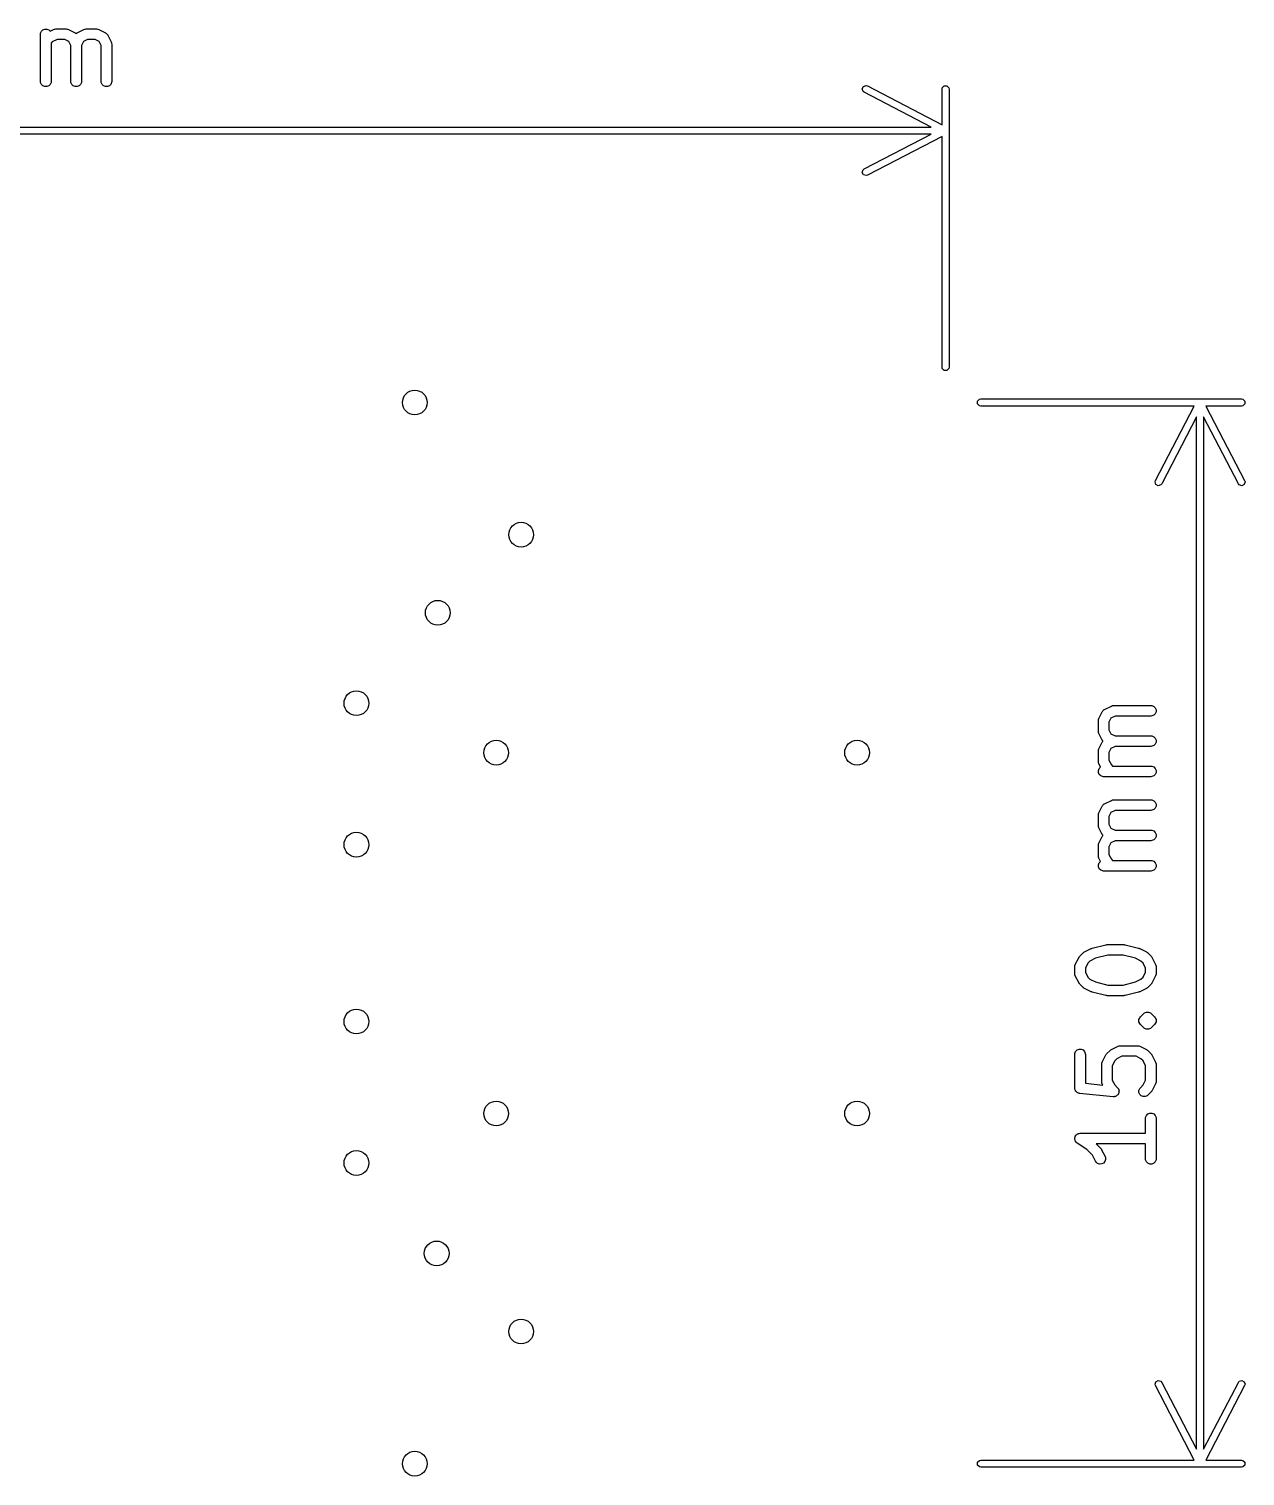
# Model space of a CAD drawing. Extents: x 0 to 1.35, y -0.01 to 0.81.
# Drawn here: x 0.671 to 1.348, y -0.007 to 0.798 of the extents above; entities that cross this region are included whole.
import ezdxf

# ---------------------------------------------------------------- set-up
doc = ezdxf.new("R2010")
doc.units = 0
doc.header["$MEASUREMENT"] = 0
doc.layers.add('BLACK', color=7, linetype='CONTINUOUS')

msp = doc.modelspace()

# ---------------------------------------------------------------- linework, layer by layer
at = {"layer": 'BLACK', "linetype": 'CONTINUOUS'}
for p, q in [((0.67808, 0.79715), (0.6789, 0.79796)), ((0.6789, 0.79796), (0.67996, 0.7984)), ((0.67996, 0.7984), (0.68112, 0.7984)), ((0.68112, 0.7984), (0.68218, 0.79796)), ((0.68218, 0.79796), (0.68294, 0.7972)), ((0.68294, 0.7972), (0.68484, 0.79815)), ((0.68484, 0.79815), (0.68538, 0.79835)), ((0.68538, 0.79835), (0.68549, 0.79836)), ((0.68549, 0.79836), (0.68559, 0.7984)), ((0.68559, 0.7984), (0.68616, 0.79846)), ((0.68616, 0.79846), (0.69179, 0.79846)), ((0.69179, 0.79846), (0.69236, 0.7984)), ((0.69236, 0.7984), (0.69246, 0.79836)), ((0.69246, 0.79836), (0.69257, 0.79835)), ((0.69257, 0.79835), (0.69311, 0.79815)), ((0.69311, 0.79815), (0.69686, 0.79627)), ((0.69797, 0.79627), (0.70172, 0.79815)), ((0.70172, 0.79815), (0.70226, 0.79835)), ((0.70226, 0.79835), (0.70236, 0.79836)), ((0.70236, 0.79836), (0.70246, 0.7984)), ((0.70246, 0.7984), (0.70304, 0.79846)), ((0.70304, 0.79846), (0.70866, 0.79846)), ((0.70866, 0.79846), (0.70924, 0.7984)), ((0.70924, 0.7984), (0.70934, 0.79836)), ((0.70934, 0.79836), (0.70944, 0.79835)), ((0.70944, 0.79835), (0.70998, 0.79815)), ((0.70998, 0.79815), (0.71373, 0.79627)), ((0.67759, 0.79551), (0.67764, 0.79608)), ((0.67759, 0.76926), (0.67759, 0.79551)), ((0.67764, 0.79608), (0.67808, 0.79715)), ((0.68416, 0.7912), (0.68349, 0.79053)), ((0.68349, 0.79053), (0.68349, 0.76926)), ((0.68686, 0.79255), (0.68416, 0.7912)), ((0.69109, 0.79255), (0.68686, 0.79255)), ((0.69334, 0.79143), (0.69109, 0.79255)), ((0.69446, 0.78918), (0.69334, 0.79143)), ((0.69686, 0.79627), (0.69695, 0.79621)), ((0.69695, 0.79621), (0.697, 0.7962)), ((0.697, 0.7962), (0.69706, 0.79615)), ((0.69706, 0.79615), (0.69735, 0.79596)), ((0.69735, 0.79596), (0.69741, 0.79589)), ((0.69741, 0.79589), (0.69748, 0.79596)), ((0.69748, 0.79596), (0.69777, 0.79615)), ((0.69777, 0.79615), (0.69783, 0.7962)), ((0.69783, 0.7962), (0.69787, 0.79621)), ((0.69787, 0.79621), (0.69797, 0.79627)), ((0.70149, 0.79143), (0.70037, 0.78918)), ((0.70373, 0.79255), (0.70149, 0.79143)), ((0.70796, 0.79255), (0.70373, 0.79255)), ((0.71021, 0.79143), (0.70796, 0.79255)), ((0.71133, 0.78918), (0.71021, 0.79143)), ((0.71373, 0.79627), (0.71383, 0.79621)), ((0.71383, 0.79621), (0.71387, 0.7962)), ((0.71387, 0.7962), (0.71393, 0.79615)), ((0.71393, 0.79615), (0.71422, 0.79596)), ((0.71422, 0.79596), (0.71446, 0.79568)), ((0.71446, 0.79568), (0.71474, 0.79544)), ((0.71474, 0.79544), (0.71493, 0.79515)), ((0.71493, 0.79515), (0.71498, 0.79509)), ((0.71498, 0.79509), (0.71499, 0.79505)), ((0.71499, 0.79505), (0.71505, 0.79495)), ((0.71505, 0.79495), (0.71693, 0.7912)), ((0.71693, 0.7912), (0.71713, 0.79066)), ((0.71713, 0.79066), (0.71714, 0.79056)), ((0.71714, 0.79056), (0.71718, 0.79046)), ((0.71718, 0.79046), (0.71724, 0.78988)), ((0.71724, 0.78988), (0.71724, 0.76926)), ((0.69446, 0.76926), (0.69446, 0.78918)), ((0.70037, 0.78918), (0.70037, 0.76926)), ((0.71133, 0.76926), (0.71133, 0.78918)), ((0.67764, 0.76868), (0.67759, 0.76926)), ((0.67808, 0.76762), (0.67764, 0.76868)), ((0.6789, 0.7668), (0.67808, 0.76762)), ((0.67996, 0.76636), (0.6789, 0.7668)), ((0.68112, 0.76636), (0.67996, 0.76636)), ((0.68218, 0.7668), (0.68112, 0.76636)), ((0.683, 0.76762), (0.68218, 0.7668)), ((0.68344, 0.76868), (0.683, 0.76762)), ((0.68349, 0.76926), (0.68344, 0.76868)), ((0.69452, 0.76868), (0.69446, 0.76926)), ((0.69496, 0.76762), (0.69452, 0.76868)), ((0.69577, 0.7668), (0.69496, 0.76762)), ((0.69684, 0.76636), (0.69577, 0.7668)), ((0.69799, 0.76636), (0.69684, 0.76636)), ((0.69905, 0.7668), (0.69799, 0.76636)), ((0.69987, 0.76762), (0.69905, 0.7668)), ((0.70031, 0.76868), (0.69987, 0.76762)), ((0.70037, 0.76926), (0.70031, 0.76868)), ((0.71139, 0.76868), (0.71133, 0.76926)), ((0.71183, 0.76762), (0.71139, 0.76868)), ((0.71265, 0.7668), (0.71183, 0.76762)), ((0.71371, 0.76636), (0.71265, 0.7668)), ((0.71486, 0.76636), (0.71371, 0.76636)), ((0.71593, 0.7668), (0.71486, 0.76636)), ((0.71674, 0.76762), (0.71593, 0.7668)), ((0.71718, 0.76868), (0.71674, 0.76762)), ((0.71724, 0.76926), (0.71718, 0.76868)), ((1.13479, 0.76515), (1.13549, 0.76649)), ((1.13524, 0.76371), (1.13479, 0.76515)), ((1.13549, 0.76649), (1.13692, 0.76694)), ((1.13692, 0.76694), (1.13766, 0.76672)), ((1.13766, 0.76672), (1.17913, 0.74513)), ((1.17913, 0.76498), (1.17928, 0.76573)), ((1.17928, 0.76573), (1.18035, 0.7668)), ((1.18035, 0.7668), (1.18186, 0.7668)), ((1.18186, 0.7668), (1.18292, 0.76573)), ((1.18292, 0.76573), (1.18307, 0.76498)), ((1.13584, 0.76323), (1.13524, 0.76371)), ((1.17306, 0.74386), (1.13584, 0.76323)), ((1.17913, 0.74513), (1.17913, 0.76498)), ((1.18307, 0.76498), (1.18307, 0.61024)), ((0.00804, 0.74386), (1.17306, 0.74386)), ((1.17306, 0.73992), (0.00804, 0.73992)), ((1.13584, 0.72055), (1.17306, 0.73992)), ((1.17913, 0.73865), (1.13766, 0.71706)), ((1.17913, 0.61024), (1.17913, 0.73865)), ((1.13479, 0.71863), (1.13524, 0.72007)), ((1.13549, 0.71729), (1.13479, 0.71863)), ((1.13524, 0.72007), (1.13584, 0.72055)), ((1.13692, 0.71684), (1.13549, 0.71729)), ((1.13766, 0.71706), (1.13692, 0.71684)), ((1.17928, 0.60948), (1.17913, 0.61024)), ((1.18035, 0.60842), (1.17928, 0.60948)), ((1.18186, 0.60842), (1.18035, 0.60842)), ((1.18292, 0.60948), (1.18186, 0.60842)), ((1.18307, 0.61024), (1.18292, 0.60948)), ((1.19897, 0.5913), (1.20003, 0.59237)), ((1.19897, 0.5898), (1.19897, 0.5913)), ((1.20003, 0.58873), (1.19897, 0.5898)), ((1.20003, 0.59237), (1.20079, 0.59252)), ((1.20079, 0.58858), (1.20003, 0.58873)), ((1.20079, 0.59252), (1.34576, 0.59252)), ((1.31943, 0.58858), (1.20079, 0.58858)), ((1.29784, 0.54711), (1.31943, 0.58858)), ((1.34576, 0.58858), (1.32592, 0.58858)), ((1.32592, 0.58858), (1.34751, 0.54711)), ((1.34576, 0.59252), (1.34652, 0.59237)), ((1.34652, 0.58873), (1.34576, 0.58858)), ((1.34652, 0.59237), (1.34758, 0.5913)), ((1.34758, 0.5898), (1.34652, 0.58873)), ((1.34758, 0.5913), (1.34758, 0.5898)), ((1.32071, 0.58251), (1.30134, 0.54529)), ((1.32071, 0.00804), (1.32071, 0.58251)), ((1.34402, 0.54529), (1.32465, 0.58251)), ((1.32465, 0.58251), (1.32465, 0.00804)), ((1.29763, 0.54637), (1.29784, 0.54711)), ((1.29808, 0.54494), (1.29763, 0.54637)), ((1.29942, 0.54424), (1.29808, 0.54494)), ((1.30086, 0.54469), (1.29942, 0.54424)), ((1.30134, 0.54529), (1.30086, 0.54469)), ((1.3445, 0.54469), (1.34402, 0.54529)), ((1.34594, 0.54424), (1.3445, 0.54469)), ((1.34727, 0.54494), (1.34594, 0.54424)), ((1.34773, 0.54637), (1.34727, 0.54494)), ((1.34751, 0.54711), (1.34773, 0.54637)), ((1.26842, 0.41865), (1.2686, 0.41895)), ((1.2686, 0.41895), (1.26888, 0.41919)), ((1.26888, 0.41919), (1.26913, 0.41947)), ((1.26913, 0.41947), (1.26942, 0.41965)), ((1.26942, 0.41965), (1.26947, 0.4197)), ((1.26947, 0.4197), (1.26952, 0.41972)), ((1.26952, 0.41972), (1.26962, 0.41978)), ((1.26962, 0.41978), (1.27336, 0.42165)), ((1.27336, 0.42165), (1.27391, 0.42186)), ((1.27391, 0.42186), (1.27401, 0.42187)), ((1.27401, 0.42187), (1.27411, 0.42191)), ((1.27411, 0.42191), (1.27469, 0.42196)), ((1.27469, 0.42196), (1.29531, 0.42196)), ((1.29531, 0.42196), (1.29588, 0.42191)), ((1.29588, 0.42191), (1.29695, 0.42147)), ((1.29695, 0.42147), (1.29776, 0.42065)), ((1.29776, 0.42065), (1.2982, 0.41959)), ((1.2982, 0.41959), (1.2982, 0.41843)), ((1.26611, 0.41339), (1.26617, 0.41396)), ((1.26611, 0.40776), (1.26611, 0.41339)), ((1.26617, 0.41396), (1.26621, 0.41406)), ((1.26621, 0.41417), (1.26642, 0.41471)), ((1.26621, 0.41406), (1.26621, 0.41417)), ((1.26642, 0.41471), (1.26829, 0.41846)), ((1.26829, 0.41846), (1.26836, 0.41855)), ((1.26836, 0.41855), (1.26837, 0.4186)), ((1.26837, 0.4186), (1.26842, 0.41865)), ((1.27314, 0.41493), (1.27201, 0.41269)), ((1.27201, 0.41269), (1.27201, 0.40846)), ((1.27538, 0.41606), (1.27314, 0.41493)), ((1.29531, 0.41606), (1.27538, 0.41606)), ((1.29588, 0.41611), (1.29531, 0.41606)), ((1.29695, 0.41656), (1.29588, 0.41611)), ((1.29776, 0.41737), (1.29695, 0.41656)), ((1.2982, 0.41843), (1.29776, 0.41737)), ((1.26617, 0.40719), (1.26611, 0.40776)), ((1.26621, 0.40709), (1.26617, 0.40719)), ((1.26621, 0.40698), (1.26621, 0.40709)), ((1.26642, 0.40644), (1.26621, 0.40698)), ((1.26829, 0.40269), (1.26642, 0.40644)), ((1.26836, 0.4026), (1.26829, 0.40269)), ((1.27201, 0.40846), (1.27314, 0.40621)), ((1.27314, 0.40621), (1.27538, 0.40509)), ((1.27538, 0.40509), (1.29531, 0.40509)), ((1.29531, 0.40509), (1.29588, 0.40503)), ((1.29588, 0.40503), (1.29695, 0.40459)), ((1.29695, 0.40459), (1.29776, 0.40378)), ((1.29776, 0.40378), (1.2982, 0.40271)), ((1.2982, 0.40271), (1.2982, 0.40156)), ((1.26611, 0.39651), (1.26617, 0.39709)), ((1.26611, 0.39089), (1.26611, 0.39651)), ((1.26617, 0.39709), (1.26621, 0.39719)), ((1.26621, 0.39729), (1.26642, 0.39783)), ((1.26621, 0.39719), (1.26621, 0.39729)), ((1.26642, 0.39783), (1.26829, 0.40158)), ((1.26829, 0.40158), (1.26836, 0.40168)), ((1.26837, 0.40255), (1.26836, 0.4026)), ((1.26836, 0.40168), (1.26837, 0.40172)), ((1.26842, 0.40249), (1.26837, 0.40255)), ((1.26837, 0.40172), (1.26842, 0.40178)), ((1.2686, 0.4022), (1.26842, 0.40249)), ((1.26842, 0.40178), (1.2686, 0.40207)), ((1.26868, 0.40214), (1.2686, 0.4022)), ((1.2686, 0.40207), (1.26868, 0.40214)), ((1.27314, 0.39806), (1.27201, 0.39582)), ((1.27201, 0.39582), (1.27201, 0.39159)), ((1.27538, 0.39918), (1.27314, 0.39806)), ((1.29531, 0.39918), (1.27538, 0.39918)), ((1.29588, 0.39924), (1.29531, 0.39918)), ((1.29695, 0.39968), (1.29588, 0.39924)), ((1.29776, 0.4005), (1.29695, 0.39968)), ((1.2982, 0.40156), (1.29776, 0.4005)), ((1.26617, 0.39031), (1.26611, 0.39089)), ((1.26621, 0.39021), (1.26617, 0.39031)), ((1.26617, 0.38584), (1.26661, 0.3869)), ((1.26621, 0.39011), (1.26621, 0.39021)), ((1.26642, 0.38957), (1.26621, 0.39011)), ((1.26737, 0.38767), (1.26642, 0.38957)), ((1.26661, 0.3869), (1.26737, 0.38767)), ((1.27201, 0.39159), (1.27336, 0.38889)), ((1.27336, 0.38889), (1.27403, 0.38822)), ((1.27403, 0.38822), (1.29531, 0.38822)), ((1.29531, 0.38822), (1.29588, 0.38816)), ((1.29588, 0.38816), (1.29695, 0.38772)), ((1.29695, 0.38772), (1.29776, 0.3869)), ((1.29776, 0.3869), (1.2982, 0.38584)), ((1.26617, 0.38469), (1.26617, 0.38584)), ((1.26661, 0.38362), (1.26617, 0.38469)), ((1.26742, 0.38281), (1.26661, 0.38362)), ((1.26849, 0.38237), (1.26742, 0.38281)), ((1.26906, 0.38231), (1.26849, 0.38237)), ((1.29531, 0.38231), (1.26906, 0.38231)), ((1.29588, 0.38237), (1.29531, 0.38231)), ((1.29695, 0.38281), (1.29588, 0.38237)), ((1.29776, 0.38362), (1.29695, 0.38281)), ((1.2982, 0.38469), (1.29776, 0.38362)), ((1.2982, 0.38584), (1.2982, 0.38469)), ((1.26642, 0.36221), (1.26829, 0.36596)), ((1.26829, 0.36596), (1.26836, 0.36606)), ((1.26836, 0.36606), (1.26837, 0.3661)), ((1.26837, 0.3661), (1.26842, 0.36616)), ((1.26842, 0.36616), (1.2686, 0.36645)), ((1.2686, 0.36645), (1.26888, 0.36669)), ((1.26888, 0.36669), (1.26913, 0.36697)), ((1.26913, 0.36697), (1.26942, 0.36716)), ((1.26942, 0.36716), (1.26947, 0.36721)), ((1.26947, 0.36721), (1.26952, 0.36722)), ((1.26952, 0.36722), (1.26962, 0.36728)), ((1.26962, 0.36728), (1.27336, 0.36916)), ((1.27314, 0.36244), (1.27201, 0.3602)), ((1.27538, 0.36356), (1.27314, 0.36244)), ((1.27336, 0.36916), (1.27391, 0.36936)), ((1.27391, 0.36936), (1.27401, 0.36937)), ((1.27401, 0.36937), (1.27411, 0.36941)), ((1.27411, 0.36941), (1.27469, 0.36947)), ((1.27469, 0.36947), (1.29531, 0.36947)), ((1.29531, 0.36356), (1.27538, 0.36356)), ((1.29531, 0.36947), (1.29588, 0.36941)), ((1.29588, 0.36362), (1.29531, 0.36356)), ((1.29588, 0.36941), (1.29695, 0.36897)), ((1.29695, 0.36406), (1.29588, 0.36362)), ((1.29695, 0.36897), (1.29776, 0.36816)), ((1.29776, 0.36488), (1.29695, 0.36406)), ((1.29776, 0.36816), (1.2982, 0.36709)), ((1.2982, 0.36594), (1.29776, 0.36488)), ((1.2982, 0.36709), (1.2982, 0.36594)), ((1.26611, 0.36089), (1.26617, 0.36147)), ((1.26611, 0.35527), (1.26611, 0.36089)), ((1.26617, 0.35469), (1.26611, 0.35527)), ((1.26617, 0.36147), (1.26621, 0.36157)), ((1.26621, 0.35459), (1.26617, 0.35469)), ((1.26621, 0.36167), (1.26642, 0.36221)), ((1.26621, 0.36157), (1.26621, 0.36167)), ((1.26621, 0.35449), (1.26621, 0.35459)), ((1.26642, 0.35395), (1.26621, 0.35449)), ((1.27201, 0.3602), (1.27201, 0.35597)), ((1.27201, 0.35597), (1.27314, 0.35372)), ((1.26829, 0.3502), (1.26642, 0.35395)), ((1.26642, 0.34534), (1.26829, 0.34909)), ((1.26836, 0.3501), (1.26829, 0.3502)), ((1.26829, 0.34909), (1.26836, 0.34919)), ((1.26837, 0.35006), (1.26836, 0.3501)), ((1.26836, 0.34919), (1.26837, 0.34923)), ((1.26842, 0.35), (1.26837, 0.35006)), ((1.26837, 0.34923), (1.26842, 0.34929)), ((1.2686, 0.34971), (1.26842, 0.35)), ((1.26842, 0.34929), (1.2686, 0.34958)), ((1.26868, 0.34964), (1.2686, 0.34971)), ((1.2686, 0.34958), (1.26868, 0.34964)), ((1.27314, 0.35372), (1.27538, 0.3526)), ((1.27538, 0.34669), (1.27314, 0.34557)), ((1.27538, 0.3526), (1.29531, 0.3526)), ((1.29531, 0.34669), (1.27538, 0.34669)), ((1.29531, 0.3526), (1.29588, 0.35254)), ((1.29588, 0.34675), (1.29531, 0.34669)), ((1.29588, 0.35254), (1.29695, 0.3521)), ((1.29695, 0.34719), (1.29588, 0.34675)), ((1.29695, 0.3521), (1.29776, 0.35128)), ((1.29776, 0.348), (1.29695, 0.34719)), ((1.29776, 0.35128), (1.2982, 0.35022)), ((1.2982, 0.34907), (1.29776, 0.348)), ((1.2982, 0.35022), (1.2982, 0.34907)), ((1.26611, 0.34402), (1.26617, 0.3446)), ((1.26611, 0.3384), (1.26611, 0.34402)), ((1.26617, 0.33782), (1.26611, 0.3384)), ((1.26617, 0.3446), (1.26621, 0.34469)), ((1.26621, 0.3448), (1.26642, 0.34534)), ((1.26621, 0.34469), (1.26621, 0.3448)), ((1.27314, 0.34557), (1.27201, 0.34332)), ((1.27201, 0.34332), (1.27201, 0.33909)), ((1.27201, 0.33909), (1.27336, 0.33639)), ((1.26621, 0.33772), (1.26617, 0.33782)), ((1.26617, 0.33335), (1.26661, 0.33441)), ((1.26617, 0.33219), (1.26617, 0.33335)), ((1.26661, 0.33113), (1.26617, 0.33219)), ((1.26621, 0.33762), (1.26621, 0.33772)), ((1.26642, 0.33707), (1.26621, 0.33762)), ((1.26737, 0.33518), (1.26642, 0.33707)), ((1.26661, 0.33441), (1.26737, 0.33518)), ((1.26742, 0.33032), (1.26661, 0.33113)), ((1.26849, 0.32987), (1.26742, 0.33032)), ((1.27336, 0.33639), (1.27403, 0.33572)), ((1.27403, 0.33572), (1.29531, 0.33572)), ((1.29531, 0.33572), (1.29588, 0.33567)), ((1.29588, 0.33567), (1.29695, 0.33523)), ((1.29695, 0.33032), (1.29588, 0.32987)), ((1.29695, 0.33523), (1.29776, 0.33441)), ((1.29776, 0.33113), (1.29695, 0.33032)), ((1.29776, 0.33441), (1.2982, 0.33335)), ((1.2982, 0.33219), (1.29776, 0.33113)), ((1.2982, 0.33335), (1.2982, 0.33219)), ((1.26906, 0.32982), (1.26849, 0.32987)), ((1.29531, 0.32982), (1.26906, 0.32982)), ((1.29588, 0.32987), (1.29531, 0.32982)), ((1.25533, 0.28185), (1.25536, 0.28192)), ((1.25536, 0.28192), (1.25542, 0.282)), ((1.25542, 0.282), (1.25548, 0.28209)), ((1.25548, 0.28209), (1.25554, 0.28214)), ((1.25554, 0.28214), (1.25572, 0.28237)), ((1.25572, 0.28237), (1.2576, 0.28424)), ((1.2576, 0.28424), (1.25783, 0.28443)), ((1.25783, 0.28443), (1.25788, 0.28448)), ((1.25788, 0.28448), (1.25797, 0.28454)), ((1.25797, 0.28454), (1.25805, 0.28461)), ((1.25805, 0.28461), (1.25812, 0.28464)), ((1.25812, 0.28464), (1.25837, 0.28479)), ((1.25837, 0.28479), (1.26212, 0.28667)), ((1.26212, 0.28667), (1.26216, 0.28668)), ((1.26216, 0.28668), (1.26218, 0.2867)), ((1.26218, 0.2867), (1.26242, 0.28678)), ((1.26242, 0.28678), (1.26266, 0.28687)), ((1.26266, 0.28687), (1.26268, 0.28688)), ((1.26268, 0.28688), (1.26272, 0.28689)), ((1.26272, 0.28689), (1.27022, 0.28877)), ((1.2713, 0.28295), (1.26447, 0.28124)), ((1.27022, 0.28877), (1.27032, 0.28878)), ((1.27032, 0.28878), (1.27036, 0.2888)), ((1.27036, 0.2888), (1.27058, 0.28882)), ((1.27058, 0.28882), (1.27079, 0.28885)), ((1.27079, 0.28885), (1.27084, 0.28884)), ((1.27084, 0.28884), (1.27094, 0.28885)), ((1.27094, 0.28885), (1.28031, 0.28885)), ((1.27995, 0.28295), (1.2713, 0.28295)), ((1.28678, 0.28124), (1.27995, 0.28295)), ((1.28031, 0.28885), (1.28041, 0.28884)), ((1.28041, 0.28884), (1.28045, 0.28885)), ((1.28045, 0.28885), (1.28067, 0.28882)), ((1.28067, 0.28882), (1.28089, 0.2888)), ((1.28089, 0.2888), (1.28093, 0.28878)), ((1.28093, 0.28878), (1.28103, 0.28877)), ((1.28103, 0.28877), (1.28852, 0.28689)), ((1.28852, 0.28689), (1.28857, 0.28688)), ((1.28857, 0.28688), (1.28859, 0.28687)), ((1.28859, 0.28687), (1.28883, 0.28678)), ((1.28883, 0.28678), (1.28907, 0.2867)), ((1.28907, 0.2867), (1.28909, 0.28668)), ((1.28909, 0.28668), (1.28913, 0.28667)), ((1.28913, 0.28667), (1.29288, 0.28479)), ((1.29288, 0.28479), (1.29313, 0.28464)), ((1.29313, 0.28464), (1.2932, 0.28461)), ((1.2932, 0.28461), (1.29328, 0.28454)), ((1.29328, 0.28454), (1.29337, 0.28448)), ((1.29337, 0.28448), (1.29342, 0.28443)), ((1.29342, 0.28443), (1.29365, 0.28424)), ((1.29365, 0.28424), (1.29552, 0.28237)), ((1.29552, 0.28237), (1.29571, 0.28214)), ((1.29571, 0.28214), (1.29577, 0.28209)), ((1.29577, 0.28209), (1.29582, 0.282)), ((1.29582, 0.282), (1.29589, 0.28192)), ((1.29589, 0.28192), (1.29592, 0.28185)), ((1.25299, 0.27653), (1.25304, 0.2771)), ((1.25299, 0.27278), (1.25299, 0.27653)), ((1.25304, 0.2771), (1.25308, 0.2772)), ((1.25308, 0.2772), (1.25309, 0.27731)), ((1.25309, 0.27731), (1.2533, 0.27785)), ((1.2533, 0.27785), (1.25517, 0.2816)), ((1.25517, 0.2816), (1.25533, 0.28185)), ((1.26024, 0.27853), (1.25889, 0.27583)), ((1.25889, 0.27583), (1.25889, 0.27348)), ((1.26144, 0.27973), (1.26024, 0.27853)), ((1.26447, 0.28124), (1.26144, 0.27973)), ((1.28981, 0.27973), (1.28678, 0.28124)), ((1.29101, 0.27853), (1.28981, 0.27973)), ((1.29236, 0.27583), (1.29101, 0.27853)), ((1.29236, 0.27348), (1.29236, 0.27583)), ((1.29592, 0.28185), (1.29607, 0.2816)), ((1.29607, 0.2816), (1.29795, 0.27785)), ((1.29795, 0.27785), (1.29816, 0.27731)), ((1.29816, 0.27731), (1.29816, 0.2772)), ((1.29816, 0.2772), (1.2982, 0.2771)), ((1.2982, 0.2771), (1.29826, 0.27653)), ((1.29826, 0.27653), (1.29826, 0.27278)), ((1.25304, 0.2722), (1.25299, 0.27278)), ((1.25308, 0.2721), (1.25304, 0.2722)), ((1.25309, 0.272), (1.25308, 0.2721)), ((1.2533, 0.27146), (1.25309, 0.272)), ((1.25517, 0.26771), (1.2533, 0.27146)), ((1.25533, 0.26746), (1.25517, 0.26771)), ((1.25536, 0.26739), (1.25533, 0.26746)), ((1.25542, 0.26731), (1.25536, 0.26739)), ((1.25548, 0.26722), (1.25542, 0.26731)), ((1.25554, 0.26717), (1.25548, 0.26722)), ((1.25572, 0.26694), (1.25554, 0.26717)), ((1.2576, 0.26507), (1.25572, 0.26694)), ((1.25889, 0.27348), (1.26024, 0.27078)), ((1.26024, 0.27078), (1.26144, 0.26958)), ((1.26144, 0.26958), (1.26447, 0.26807)), ((1.26447, 0.26807), (1.2713, 0.26636)), ((1.2713, 0.26636), (1.27995, 0.26636)), ((1.27995, 0.26636), (1.28678, 0.26807)), ((1.28678, 0.26807), (1.28981, 0.26958)), ((1.28981, 0.26958), (1.29101, 0.27078)), ((1.29101, 0.27078), (1.29236, 0.27348)), ((1.29552, 0.26694), (1.29365, 0.26507)), ((1.29571, 0.26717), (1.29552, 0.26694)), ((1.29577, 0.26722), (1.29571, 0.26717)), ((1.29582, 0.26731), (1.29577, 0.26722)), ((1.29589, 0.26739), (1.29582, 0.26731)), ((1.29592, 0.26746), (1.29589, 0.26739)), ((1.29607, 0.26771), (1.29592, 0.26746)), ((1.29795, 0.27146), (1.29607, 0.26771)), ((1.29816, 0.272), (1.29795, 0.27146)), ((1.2982, 0.2722), (1.29816, 0.2721)), ((1.29816, 0.2721), (1.29816, 0.272)), ((1.29826, 0.27278), (1.2982, 0.2722)), ((1.25783, 0.26488), (1.2576, 0.26507)), ((1.25788, 0.26482), (1.25783, 0.26488)), ((1.25797, 0.26477), (1.25788, 0.26482)), ((1.25805, 0.2647), (1.25797, 0.26477)), ((1.25812, 0.26467), (1.25805, 0.2647)), ((1.25837, 0.26451), (1.25812, 0.26467)), ((1.26212, 0.26264), (1.25837, 0.26451)), ((1.26216, 0.26262), (1.26212, 0.26264)), ((1.26218, 0.26261), (1.26216, 0.26262)), ((1.26242, 0.26252), (1.26218, 0.26261)), ((1.26266, 0.26243), (1.26242, 0.26252)), ((1.26268, 0.26243), (1.26266, 0.26243)), ((1.26272, 0.26241), (1.26268, 0.26243)), ((1.27022, 0.26054), (1.26272, 0.26241)), ((1.27032, 0.26053), (1.27022, 0.26054)), ((1.27036, 0.26051), (1.27032, 0.26053)), ((1.27058, 0.26049), (1.27036, 0.26051)), ((1.27079, 0.26046), (1.27058, 0.26049)), ((1.27084, 0.26046), (1.27079, 0.26046)), ((1.27094, 0.26045), (1.27084, 0.26046)), ((1.28031, 0.26045), (1.27094, 0.26045)), ((1.28041, 0.26046), (1.28031, 0.26045)), ((1.28045, 0.26046), (1.28041, 0.26046)), ((1.28067, 0.26049), (1.28045, 0.26046)), ((1.28089, 0.26051), (1.28067, 0.26049)), ((1.28093, 0.26053), (1.28089, 0.26051)), ((1.28103, 0.26054), (1.28093, 0.26053)), ((1.28852, 0.26241), (1.28103, 0.26054)), ((1.28857, 0.26243), (1.28852, 0.26241)), ((1.28859, 0.26243), (1.28857, 0.26243)), ((1.28883, 0.26252), (1.28859, 0.26243)), ((1.28907, 0.26261), (1.28883, 0.26252)), ((1.28909, 0.26262), (1.28907, 0.26261)), ((1.28913, 0.26264), (1.28909, 0.26262)), ((1.29288, 0.26451), (1.28913, 0.26264)), ((1.29313, 0.26467), (1.29288, 0.26451)), ((1.2932, 0.2647), (1.29313, 0.26467)), ((1.29328, 0.26477), (1.2932, 0.2647)), ((1.29337, 0.26482), (1.29328, 0.26477)), ((1.29342, 0.26488), (1.29337, 0.26482)), ((1.29365, 0.26507), (1.29342, 0.26488)), ((1.28947, 0.24862), (1.29135, 0.25049)), ((1.29135, 0.25049), (1.29179, 0.25086)), ((1.29179, 0.25086), (1.29286, 0.2513)), ((1.29286, 0.2513), (1.29401, 0.2513)), ((1.29401, 0.2513), (1.29507, 0.25086)), ((1.29507, 0.25086), (1.29507, 0.25086)), ((1.29507, 0.25086), (1.29552, 0.25049)), ((1.29552, 0.25049), (1.2974, 0.24862)), ((1.28866, 0.24711), (1.28896, 0.24783)), ((1.28866, 0.24596), (1.28866, 0.24711)), ((1.2891, 0.24489), (1.28866, 0.24596)), ((1.28896, 0.24783), (1.2891, 0.24817)), ((1.2891, 0.24817), (1.28947, 0.24862)), ((1.2891, 0.24817), (1.2891, 0.24817)), ((1.28947, 0.24444), (1.2891, 0.24489)), ((1.2891, 0.24489), (1.2891, 0.24489)), ((1.29135, 0.24257), (1.28947, 0.24444)), ((1.29179, 0.2422), (1.29135, 0.24257)), ((1.29286, 0.24176), (1.29179, 0.2422)), ((1.29401, 0.24176), (1.29286, 0.24176)), ((1.29507, 0.2422), (1.29401, 0.24176)), ((1.29552, 0.24257), (1.29507, 0.2422)), ((1.2974, 0.24444), (1.29552, 0.24257)), ((1.2974, 0.24862), (1.29776, 0.24817)), ((1.29776, 0.24489), (1.2974, 0.24444)), ((1.29776, 0.24817), (1.2979, 0.24783)), ((1.2982, 0.24596), (1.29776, 0.24489)), ((1.2979, 0.24783), (1.2982, 0.24711)), ((1.2982, 0.24711), (1.2982, 0.24596)), ((1.25299, 0.22778), (1.25304, 0.22836)), ((1.25299, 0.20904), (1.25299, 0.22778)), ((1.25304, 0.22836), (1.25348, 0.22942)), ((1.25348, 0.22942), (1.2543, 0.23024)), ((1.2543, 0.23024), (1.25536, 0.23068)), ((1.25536, 0.23068), (1.25651, 0.23068)), ((1.25651, 0.23068), (1.25758, 0.23024)), ((1.25758, 0.23024), (1.25839, 0.22942)), ((1.25839, 0.22942), (1.25883, 0.22836)), ((1.25883, 0.22836), (1.25889, 0.22778)), ((1.25889, 0.22778), (1.25889, 0.21171)), ((1.26829, 0.22348), (1.27017, 0.22723)), ((1.27017, 0.22723), (1.27033, 0.22748)), ((1.27033, 0.22748), (1.27036, 0.22755)), ((1.27036, 0.22755), (1.27042, 0.22763)), ((1.27042, 0.22763), (1.27048, 0.22772)), ((1.27048, 0.22772), (1.27054, 0.22777)), ((1.27054, 0.22777), (1.27072, 0.228)), ((1.27072, 0.228), (1.2726, 0.22987)), ((1.2726, 0.22987), (1.27282, 0.23006)), ((1.27282, 0.23006), (1.27287, 0.23012)), ((1.27287, 0.23012), (1.27296, 0.23017)), ((1.27296, 0.23017), (1.27304, 0.23024)), ((1.27304, 0.23024), (1.27312, 0.23027)), ((1.27312, 0.23027), (1.27336, 0.23043)), ((1.27336, 0.23043), (1.27711, 0.2323)), ((1.27913, 0.22671), (1.27643, 0.22536)), ((1.27711, 0.2323), (1.27765, 0.23251)), ((1.27765, 0.23251), (1.27776, 0.23251)), ((1.27776, 0.23251), (1.27786, 0.23255)), ((1.27786, 0.23255), (1.27843, 0.23261)), ((1.27843, 0.23261), (1.28781, 0.23261)), ((1.28711, 0.22671), (1.27913, 0.22671)), ((1.28981, 0.22536), (1.28711, 0.22671)), ((1.28781, 0.23261), (1.28838, 0.23255)), ((1.28838, 0.23255), (1.28848, 0.23251)), ((1.28848, 0.23251), (1.28859, 0.23251)), ((1.28859, 0.23251), (1.28913, 0.2323)), ((1.28913, 0.2323), (1.29288, 0.23043)), ((1.29288, 0.23043), (1.29313, 0.23027)), ((1.29313, 0.23027), (1.2932, 0.23024)), ((1.2932, 0.23024), (1.29328, 0.23017)), ((1.29328, 0.23017), (1.29337, 0.23012)), ((1.29337, 0.23012), (1.29342, 0.23006)), ((1.29342, 0.23006), (1.29365, 0.22987)), ((1.29365, 0.22987), (1.29552, 0.228)), ((1.29552, 0.228), (1.29571, 0.22777)), ((1.29571, 0.22777), (1.29577, 0.22772)), ((1.29577, 0.22772), (1.29582, 0.22763)), ((1.29582, 0.22763), (1.29589, 0.22755)), ((1.29589, 0.22755), (1.29592, 0.22748)), ((1.29592, 0.22748), (1.29607, 0.22723)), ((1.29607, 0.22723), (1.29795, 0.22348)), ((1.26798, 0.22216), (1.26804, 0.22274)), ((1.26798, 0.21279), (1.26798, 0.22216)), ((1.26804, 0.22274), (1.26808, 0.22283)), ((1.26808, 0.22283), (1.26809, 0.22294)), ((1.26809, 0.22294), (1.26829, 0.22348)), ((1.27524, 0.22416), (1.27389, 0.22146)), ((1.27389, 0.22146), (1.27389, 0.21348)), ((1.27643, 0.22536), (1.27524, 0.22416)), ((1.29101, 0.22416), (1.28981, 0.22536)), ((1.29236, 0.22146), (1.29101, 0.22416)), ((1.29236, 0.21348), (1.29236, 0.22146)), ((1.29795, 0.22348), (1.29816, 0.22294)), ((1.29816, 0.22294), (1.29816, 0.22283)), ((1.29816, 0.22283), (1.2982, 0.22274)), ((1.2982, 0.22274), (1.29826, 0.22216)), ((1.29826, 0.22216), (1.29826, 0.21279)), ((1.25889, 0.21171), (1.26866, 0.21073)), ((1.26804, 0.21221), (1.26798, 0.21279)), ((1.26808, 0.21211), (1.26804, 0.21221)), ((1.26809, 0.21201), (1.26808, 0.21211)), ((1.26829, 0.21147), (1.26809, 0.21201)), ((1.26866, 0.21073), (1.26829, 0.21147)), ((1.27389, 0.21348), (1.27524, 0.21079)), ((1.27524, 0.21079), (1.27677, 0.20925)), ((1.28947, 0.20925), (1.29101, 0.21079)), ((1.29101, 0.21079), (1.29236, 0.21348)), ((1.29795, 0.21147), (1.29607, 0.20772)), ((1.29816, 0.21201), (1.29795, 0.21147)), ((1.2982, 0.21221), (1.29816, 0.21211)), ((1.29816, 0.21211), (1.29816, 0.21201)), ((1.29826, 0.21279), (1.2982, 0.21221)), ((1.25301, 0.20882), (1.25299, 0.20904)), ((1.253, 0.20875), (1.25301, 0.20882)), ((1.25302, 0.20868), (1.253, 0.20875)), ((1.25304, 0.20846), (1.25302, 0.20868)), ((1.25321, 0.20806), (1.25304, 0.20846)), ((1.25333, 0.20765), (1.25321, 0.20806)), ((1.25343, 0.20753), (1.25333, 0.20765)), ((1.25348, 0.2074), (1.25343, 0.20753)), ((1.25379, 0.20709), (1.25348, 0.2074)), ((1.25406, 0.20676), (1.25379, 0.20709)), ((1.25419, 0.20669), (1.25406, 0.20676)), ((1.2543, 0.20658), (1.25419, 0.20669)), ((1.2547, 0.20642), (1.2543, 0.20658)), ((1.25508, 0.20621), (1.2547, 0.20642)), ((1.25529, 0.20617), (1.25508, 0.20621)), ((1.25536, 0.20614), (1.25529, 0.20617)), ((1.25543, 0.20614), (1.25536, 0.20614)), ((1.25564, 0.2061), (1.25543, 0.20614)), ((1.27439, 0.20422), (1.25564, 0.2061)), ((1.27497, 0.20422), (1.27439, 0.20422)), ((1.27511, 0.20427), (1.27497, 0.20422)), ((1.27526, 0.20427), (1.27511, 0.20427)), ((1.27566, 0.20443), (1.27526, 0.20427)), ((1.27607, 0.20456), (1.27566, 0.20443)), ((1.27619, 0.20465), (1.27607, 0.20456)), ((1.27633, 0.20471), (1.27619, 0.20465)), ((1.27663, 0.20501), (1.27633, 0.20471)), ((1.27697, 0.20529), (1.27663, 0.20501)), ((1.27677, 0.20925), (1.27714, 0.2088)), ((1.27704, 0.20542), (1.27697, 0.20529)), ((1.27714, 0.20552), (1.27704, 0.20542)), ((1.27714, 0.2088), (1.2772, 0.20866)), ((1.27731, 0.20592), (1.27714, 0.20552)), ((1.2772, 0.20866), (1.27729, 0.20855)), ((1.27729, 0.20855), (1.27742, 0.20814)), ((1.27751, 0.2063), (1.27731, 0.20592)), ((1.27742, 0.20814), (1.27758, 0.20774)), ((1.27752, 0.20645), (1.27751, 0.2063)), ((1.27758, 0.20659), (1.27752, 0.20645)), ((1.27758, 0.20774), (1.27758, 0.20759)), ((1.27758, 0.20759), (1.27762, 0.20745)), ((1.27762, 0.20745), (1.27758, 0.20702)), ((1.27758, 0.20702), (1.27758, 0.20659)), ((1.28866, 0.20774), (1.2891, 0.2088)), ((1.28866, 0.20659), (1.28866, 0.20774)), ((1.2891, 0.20552), (1.28866, 0.20659)), ((1.2891, 0.2088), (1.28947, 0.20925)), ((1.28992, 0.20471), (1.2891, 0.20552)), ((1.29098, 0.20427), (1.28992, 0.20471)), ((1.29213, 0.20427), (1.29098, 0.20427)), ((1.2932, 0.20471), (1.29213, 0.20427)), ((1.29365, 0.20507), (1.2932, 0.20471)), ((1.29552, 0.20695), (1.29365, 0.20507)), ((1.29571, 0.20717), (1.29552, 0.20695)), ((1.29577, 0.20723), (1.29571, 0.20717)), ((1.29582, 0.20731), (1.29577, 0.20723)), ((1.29589, 0.2074), (1.29582, 0.20731)), ((1.29592, 0.20747), (1.29589, 0.2074)), ((1.29607, 0.20772), (1.29592, 0.20747)), ((1.29241, 0.19274), (1.29285, 0.1938)), ((1.29285, 0.1938), (1.29367, 0.19462)), ((1.29367, 0.19462), (1.29473, 0.19506)), ((1.29473, 0.19506), (1.29588, 0.19506)), ((1.29588, 0.19506), (1.29695, 0.19462)), ((1.29695, 0.19462), (1.29776, 0.1938)), ((1.29776, 0.1938), (1.2982, 0.19274)), ((1.29236, 0.19216), (1.29241, 0.19274)), ((1.29236, 0.18387), (1.29236, 0.19216)), ((1.2982, 0.19274), (1.29826, 0.19216)), ((1.29826, 0.19216), (1.29826, 0.16967)), ((1.25299, 0.18091), (1.25304, 0.1812)), ((1.25304, 0.18063), (1.25299, 0.18091)), ((1.25304, 0.18149), (1.25315, 0.18176)), ((1.25304, 0.1812), (1.25304, 0.18149)), ((1.25304, 0.18034), (1.25304, 0.18063)), ((1.25315, 0.18007), (1.25304, 0.18034)), ((1.25315, 0.18176), (1.25321, 0.18204)), ((1.25321, 0.17978), (1.25315, 0.18007)), ((1.25321, 0.18204), (1.25337, 0.18229)), ((1.25337, 0.17954), (1.25321, 0.17978)), ((1.25337, 0.18229), (1.25348, 0.18256)), ((1.25348, 0.17927), (1.25337, 0.17954)), ((1.25348, 0.18256), (1.25369, 0.18276)), ((1.25369, 0.17907), (1.25348, 0.17927)), ((1.25369, 0.18276), (1.25385, 0.183)), ((1.25385, 0.17882), (1.25369, 0.17907)), ((1.25385, 0.183), (1.25409, 0.18316)), ((1.2543, 0.17846), (1.25385, 0.17882)), ((1.25409, 0.18316), (1.2543, 0.18337)), ((1.2543, 0.18337), (1.25456, 0.18348)), ((1.25968, 0.17487), (1.2543, 0.17846)), ((1.2543, 0.17846), (1.2543, 0.17846)), ((1.2543, 0.17846), (1.2543, 0.17846)), ((1.2543, 0.17846), (1.2543, 0.17846)), ((1.25456, 0.18348), (1.2548, 0.18364)), ((1.2548, 0.18364), (1.25509, 0.1837)), ((1.25509, 0.1837), (1.25536, 0.18381)), ((1.25536, 0.18381), (1.25593, 0.18387)), ((1.25593, 0.18387), (1.25593, 0.18387)), ((1.25593, 0.18387), (1.25594, 0.18387)), ((1.25594, 0.18387), (1.25594, 0.18387)), ((1.25594, 0.18387), (1.29236, 0.18387)), ((1.29236, 0.17796), (1.26494, 0.17796)), ((1.26494, 0.17796), (1.2674, 0.1755)), ((1.29236, 0.16967), (1.29236, 0.17796)), ((1.26288, 0.17167), (1.25968, 0.17487)), ((1.26455, 0.16835), (1.26288, 0.17167)), ((1.2674, 0.1755), (1.26759, 0.17528)), ((1.26759, 0.17528), (1.26764, 0.17523)), ((1.26764, 0.17523), (1.2677, 0.17514)), ((1.2677, 0.17514), (1.26777, 0.17506)), ((1.26777, 0.17506), (1.2678, 0.17498)), ((1.2678, 0.17498), (1.26795, 0.17474)), ((1.26795, 0.17474), (1.26983, 0.17099)), ((1.27012, 0.1693), (1.26975, 0.1682)), ((1.26983, 0.17099), (1.27003, 0.17045)), ((1.27003, 0.17045), (1.27012, 0.1693)), ((1.29241, 0.16909), (1.29236, 0.16967)), ((1.29826, 0.16967), (1.2982, 0.16909)), ((1.26485, 0.16786), (1.26455, 0.16835)), ((1.26572, 0.1671), (1.26485, 0.16786)), ((1.26682, 0.16674), (1.26572, 0.1671)), ((1.26797, 0.16682), (1.26682, 0.16674)), ((1.269, 0.16733), (1.26797, 0.16682)), ((1.26975, 0.1682), (1.269, 0.16733)), ((1.29285, 0.16803), (1.29241, 0.16909)), ((1.29367, 0.16721), (1.29285, 0.16803)), ((1.29473, 0.16677), (1.29367, 0.16721)), ((1.29588, 0.16677), (1.29473, 0.16677)), ((1.29695, 0.16721), (1.29588, 0.16677)), ((1.29776, 0.16803), (1.29695, 0.16721)), ((1.2982, 0.16909), (1.29776, 0.16803)), ((1.29763, 0.04418), (1.29808, 0.04562)), ((1.29784, 0.04344), (1.29763, 0.04418)), ((1.31943, 0.00197), (1.29784, 0.04344)), ((1.29808, 0.04562), (1.29942, 0.04631)), ((1.29942, 0.04631), (1.30086, 0.04586)), ((1.30086, 0.04586), (1.30134, 0.04526)), ((1.30134, 0.04526), (1.32071, 0.00804)), ((1.32465, 0.00804), (1.34402, 0.04526)), ((1.34751, 0.04344), (1.32592, 0.00197)), ((1.34402, 0.04526), (1.3445, 0.04586)), ((1.3445, 0.04586), (1.34594, 0.04631)), ((1.34594, 0.04631), (1.34727, 0.04562)), ((1.34727, 0.04562), (1.34773, 0.04418)), ((1.34773, 0.04418), (1.34751, 0.04344)), ((1.19897, 0.00075), (1.20003, 0.00182)), ((1.19897, -0.00075), (1.19897, 0.00075)), ((1.20003, 0.00182), (1.20079, 0.00197)), ((1.20079, 0.00197), (1.31943, 0.00197)), ((1.32592, 0.00197), (1.34576, 0.00197)), ((1.34576, 0.00197), (1.34652, 0.00182)), ((1.34652, 0.00182), (1.34758, 0.00075)), ((1.34758, 0.00075), (1.34758, -0.00075)), ((1.20003, -0.00182), (1.19897, -0.00075)), ((1.20079, -0.00197), (1.20003, -0.00182)), ((1.34576, -0.00197), (1.20079, -0.00197)), ((1.34652, -0.00182), (1.34576, -0.00197)), ((1.34758, -0.00075), (1.34652, -0.00182))]:
    msp.add_line(p, q, dxfattribs=at)
at = {"layer": 'BLACK'}
for centre in [(0.88583, 0.59055), (0.945, 0.517), (0.89862, 0.47355), (0.85335, 0.42323), (0.9311, 0.39567), (1.13189, 0.39567), (0.85335, 0.34449), (0.85335, 0.24606), (0.9311, 0.19488), (1.13189, 0.19488), (0.85335, 0.16732), (0.898, 0.117), (0.945, 0.07355), (0.88583, 0)]:
    msp.add_circle(centre, 0.00689, dxfattribs=at)

doc.saveas('drawing.dxf')
